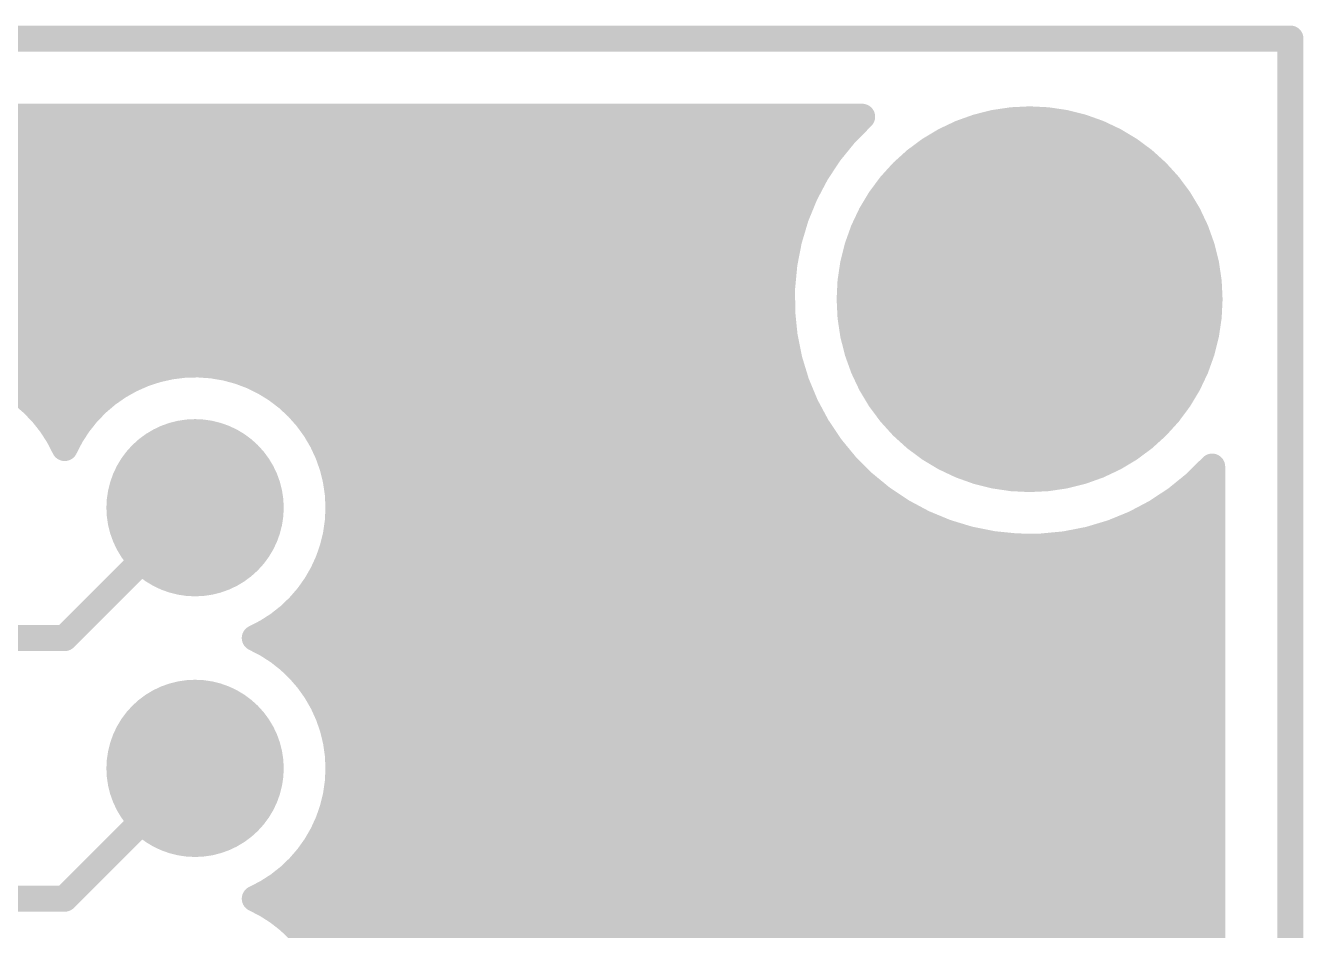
# Model space of a CAD drawing. Header units: millimetres. Extents: x 1.9 to 5.81, y 3 to 5.61.
# Drawn here: x 5.315 to 5.805, y 5.2578 to 5.605 of the extents above; entities that cross this region are included whole.
import ezdxf

# ---------------------------------------------------------------- set-up
doc = ezdxf.new("R2010")
doc.units = ezdxf.units.MM
doc.header["$MEASUREMENT"] = 0
for name, color, linetype in [('BottomLayer', 5, 'Continuous'), ('BottomOverlay', 54, 'Continuous'), ('BottomPaste', 16, 'Continuous'), ('BottomSolder', 6, 'Continuous'), ('KeepOutLayer', 6, 'Continuous'), ('MultiLayer', 9, 'Continuous'), ('TopLayer', 1, 'Continuous'), ('TopOverlay', 2, 'Continuous'), ('TopSolder', 216, 'Continuous')]:
    doc.layers.add(name, color=color, linetype=linetype)

msp = doc.modelspace()

# ---------------------------------------------------------------- linework, layer by layer
at = {"layer": 'BottomLayer'}
for points, const_width in [([(5.125, 5.57), (5.63577, 5.57)], 0.01), ([(5.125, 5.57), (5.63577, 5.57)], 0.01), ([(5.31, 5.4661), (5.31, 5.57)], 0.01), ([(5.32, 5.45775), (5.32, 5.57)], 0.01), ([(5.33, 5.44291), (5.33, 5.57)], 0.01), ([(5.34, 5.45775), (5.34, 5.57)], 0.01), ([(5.35, 5.4661), (5.35, 5.57)], 0.01), ([(5.36, 5.47123), (5.36, 5.57)], 0.01), ([(5.37, 5.47408), (5.37, 5.57)], 0.01), ([(5.38, 5.475), (5.38, 5.57)], 0.01), ([(5.39, 5.47408), (5.39, 5.57)], 0.01), ([(5.4, 5.47123), (5.4, 5.57)], 0.01), ([(5.41, 5.4661), (5.41, 5.57)], 0.01), ([(5.42, 5.45775), (5.42, 5.57)], 0.01), ([(5.43, 5.44291), (5.43, 5.57)], 0.01), ([(5.44, 5.28364), (5.44, 5.57)], 0.01), ([(5.45, 5.29364), (5.45, 5.57)], 0.01), ([(5.46, 5.30364), (5.46, 5.57)], 0.01), ([(5.47, 5.31364), (5.47, 5.57)], 0.01), ([(5.48, 5.32364), (5.48, 5.57)], 0.01), ([(5.49, 5.355), (5.49, 5.57)], 0.01), ([(5.5, 5.355), (5.5, 5.57)], 0.01), ([(5.51, 5.355), (5.51, 5.57)], 0.01), ([(5.52, 5.355), (5.52, 5.57)], 0.01), ([(5.53, 5.355), (5.53, 5.57)], 0.01), ([(5.54, 5.355), (5.54, 5.57)], 0.01), ([(5.55, 5.355), (5.55, 5.57)], 0.01), ([(5.56, 5.355), (5.56, 5.57)], 0.01), ([(5.57, 5.355), (5.57, 5.57)], 0.01), ([(5.58, 5.355), (5.58, 5.57)], 0.01), ([(5.59, 5.355), (5.59, 5.57)], 0.01), ([(5.6, 5.355), (5.6, 5.57)], 0.01), ([(5.61, 5.53041), (5.61, 5.57)], 0.01), ([(5.62, 5.55123), (5.62, 5.57)], 0.01), ([(5.63, 5.56423), (5.63, 5.57)], 0.01), ([(5.125, 5.56), (5.62635, 5.56)], 0.01), ([(5.125, 5.55), (5.61922, 5.55)], 0.01), ([(5.125, 5.54), (5.61383, 5.54)], 0.01), ([(5.125, 5.53), (5.60986, 5.53)], 0.01), ([(5.125, 5.52), (5.60713, 5.52)], 0.01), ([(5.125, 5.51), (5.60553, 5.51)], 0.01), ([(5.125, 5.5), (5.605, 5.5)], 0.01), ([(5.125, 5.49), (5.60553, 5.49)], 0.01), ([(5.125, 5.48), (5.60713, 5.48)], 0.01), ([(5.30291, 5.47), (5.35709, 5.47)], 0.01), ([(5.40291, 5.47), (5.60986, 5.47)], 0.01), ([(5.61, 5.355), (5.61, 5.46959)], 0.01), ([(5.31775, 5.46), (5.34225, 5.46)], 0.01), ([(5.41775, 5.46), (5.61383, 5.46)], 0.01), ([(5.3261, 5.45), (5.3339, 5.45)], 0.01), ([(5.4261, 5.45), (5.61922, 5.45)], 0.01), ([(5.62, 5.355), (5.62, 5.44877)], 0.01), ([(5.43123, 5.44), (5.62635, 5.44)], 0.01), ([(5.63, 5.355), (5.63, 5.43577)], 0.01), ([(5.77, 3.16423), (5.77, 5.43577)], 0.01), ([(5.77, 3.16423), (5.77, 5.43577)], 0.01), ([(5.43408, 5.43), (5.63577, 5.43)], 0.01), ([(5.76423, 5.43), (5.77, 5.43)], 0.01), ([(5.64, 4.925), (5.64, 5.42635)], 0.01), ([(5.76, 4.925), (5.76, 5.42635)], 0.01), ([(5.435, 5.42), (5.64877, 5.42)], 0.01), ([(5.75123, 5.42), (5.77, 5.42)], 0.01), ([(5.65, 4.94153), (5.65, 5.41922)], 0.01), ([(5.75, 4.94153), (5.75, 5.41922)], 0.01), ([(5.43408, 5.41), (5.66959, 5.41)], 0.01), ([(5.66, 4.95123), (5.66, 5.41383)], 0.01), ([(5.67, 4.95766), (5.67, 5.40986)], 0.01), ([(5.73, 4.95766), (5.73, 5.40986)], 0.01), ([(5.73041, 5.41), (5.77, 5.41)], 0.01), ([(5.74, 4.95123), (5.74, 5.41383)], 0.01), ([(5.68, 4.96185), (5.68, 5.40713)], 0.01), ([(5.69, 4.96423), (5.69, 5.40553)], 0.01), ([(5.7, 4.965), (5.7, 5.405)], 0.01), ([(5.71, 4.96423), (5.71, 5.40553)], 0.01), ([(5.72, 4.96185), (5.72, 5.40713)], 0.01), ([(5.43123, 5.4), (5.77, 5.4)], 0.01), ([(5.43, 5.34291), (5.43, 5.39709)], 0.01), ([(5.4261, 5.39), (5.77, 5.39)], 0.01), ([(5.42, 5.35775), (5.42, 5.38225)], 0.01), ([(5.41775, 5.38), (5.77, 5.38)], 0.01), ([(5.41, 5.3661), (5.41, 5.3739)], 0.01), ([(5.40291, 5.37), (5.77, 5.37)], 0.01), ([(5.41775, 5.36), (5.77, 5.36)], 0.01), ([(5.485, 5.355), (5.53, 5.355)], 0.01), ([(5.485, 5.32864), (5.485, 5.355)], 0.01), ([(5.53, 5.355), (5.545, 5.355)], 0.01), ([(5.545, 5.355), (5.575, 5.355)], 0.01), ([(5.545, 5.355), (5.575, 5.355)], 0.01), ([(5.575, 5.355), (5.635, 5.355)], 0.01), ([(5.59, 5.31), (5.59, 5.35)], 0.02), ([(5.635, 5.275), (5.635, 5.355)], 0.01), ([(5.4261, 5.35), (5.485, 5.35)], 0.01), ([(5.635, 5.35), (5.77, 5.35)], 0.01), ([(5.43123, 5.34), (5.485, 5.34)], 0.01), ([(5.635, 5.34), (5.77, 5.34)], 0.01), ([(5.43408, 5.33), (5.485, 5.33)], 0.01), ([(5.4382, 5.28184), (5.485, 5.32864)], 0.01), ([(5.635, 5.33), (5.77, 5.33)], 0.01), ([(5.47, 5.25), (5.53, 5.31)], 0.04), ([(5.59, 5.31), (5.64, 5.31)], 0.04), ([(5.435, 5.32), (5.47636, 5.32)], 0.01), ([(5.635, 5.32), (5.77, 5.32)], 0.01), ([(5.59, 5.31), (5.63, 5.31)], 0.02), ([(5.43408, 5.31), (5.46636, 5.31)], 0.01), ([(5.635, 5.31), (5.77, 5.31)], 0.01), ([(5.43, 5.275), (5.43, 5.29709)], 0.01), ([(5.43123, 5.3), (5.45636, 5.3)], 0.01), ([(5.635, 5.3), (5.77, 5.3)], 0.01), ([(5.4261, 5.29), (5.44636, 5.29)], 0.01), ([(5.635, 5.29), (5.77, 5.29)], 0.01), ([(5.42, 5.25775), (5.42, 5.28225)], 0.01), ([(5.41775, 5.28), (5.43646, 5.28)], 0.01), ([(5.635, 5.28), (5.77, 5.28)], 0.01), ([(5.41, 5.2661), (5.41, 5.2739)], 0.01), ([(5.425, 5.275), (5.43258, 5.275)], 0.01), ([(5.425, 5.25162), (5.425, 5.275)], 0.01), ([(5.43, 5.27062), (5.43, 5.275)], 0.01), ([(5.635, 5.265), (5.635, 5.275)], 0.01), ([(5.635, 5.265), (5.635, 5.275)], 0.01), ([(5.40291, 5.27), (5.425, 5.27)], 0.01), ([(5.425, 5.27), (5.42969, 5.27)], 0.01), ([(5.635, 5.27), (5.77, 5.27)], 0.01), ([(5.47, 5.1), (5.47, 5.25)], 0.04), ([(5.635, 5.175), (5.635, 5.265)], 0.01), ([(5.41775, 5.26), (5.425, 5.26)], 0.01), ([(5.635, 5.26), (5.77, 5.26)], 0.01)]:
    msp.add_lwpolyline(points, dxfattribs=dict(at, const_width=const_width))
for points, const_width in [([(5.3075, 5.57, 1), (5.3125, 5.57, 1)], 0.005), ([(5.3175, 5.57, 1), (5.3225, 5.57, 1)], 0.005), ([(5.3275, 5.57, 1), (5.3325, 5.57, 1)], 0.005), ([(5.3375, 5.57, 1), (5.3425, 5.57, 1)], 0.005), ([(5.3475, 5.57, 1), (5.3525, 5.57, 1)], 0.005), ([(5.3575, 5.57, 1), (5.3625, 5.57, 1)], 0.005), ([(5.3675, 5.57, 1), (5.3725, 5.57, 1)], 0.005), ([(5.3775, 5.57, 1), (5.3825, 5.57, 1)], 0.005), ([(5.3875, 5.57, 1), (5.3925, 5.57, 1)], 0.005), ([(5.3975, 5.57, 1), (5.4025, 5.57, 1)], 0.005), ([(5.4075, 5.57, 1), (5.4125, 5.57, 1)], 0.005), ([(5.4175, 5.57, 1), (5.4225, 5.57, 1)], 0.005), ([(5.4275, 5.57, 1), (5.4325, 5.57, 1)], 0.005), ([(5.4375, 5.57, 1), (5.4425, 5.57, 1)], 0.005), ([(5.4475, 5.57, 1), (5.4525, 5.57, 1)], 0.005), ([(5.4575, 5.57, 1), (5.4625, 5.57, 1)], 0.005), ([(5.4675, 5.57, 1), (5.4725, 5.57, 1)], 0.005), ([(5.4775, 5.57, 1), (5.4825, 5.57, 1)], 0.005), ([(5.4875, 5.57, 1), (5.4925, 5.57, 1)], 0.005), ([(5.4975, 5.57, 1), (5.5025, 5.57, 1)], 0.005), ([(5.5075, 5.57, 1), (5.5125, 5.57, 1)], 0.005), ([(5.5175, 5.57, 1), (5.5225, 5.57, 1)], 0.005), ([(5.5275, 5.57, 1), (5.5325, 5.57, 1)], 0.005), ([(5.5375, 5.57, 1), (5.5425, 5.57, 1)], 0.005), ([(5.5475, 5.57, 1), (5.5525, 5.57, 1)], 0.005), ([(5.5575, 5.57, 1), (5.5625, 5.57, 1)], 0.005), ([(5.5675, 5.57, 1), (5.5725, 5.57, 1)], 0.005), ([(5.5775, 5.57, 1), (5.5825, 5.57, 1)], 0.005), ([(5.5875, 5.57, 1), (5.5925, 5.57, 1)], 0.005), ([(5.5975, 5.57, 1), (5.6025, 5.57, 1)], 0.005), ([(5.6075, 5.57, 1), (5.6125, 5.57, 1)], 0.005), ([(5.6175, 5.57, 1), (5.6225, 5.57, 1)], 0.005), ([(5.6275, 5.57, 1), (5.6325, 5.57, 1)], 0.005), ([(5.63327, 5.57, 1), (5.63827, 5.57, 1)], 0.005), ([(5.63327, 5.57, 1), (5.63827, 5.57, 1)], 0.005), ([(5.63327, 5.57, 1), (5.63827, 5.57, 1)], 0.005), ([(5.6275, 5.56423, 1), (5.6325, 5.56423, 1)], 0.005), ([(5.665, 5.5, 1), (5.735, 5.5, 1)], 0.07), ([(5.62385, 5.56, 1), (5.62885, 5.56, 1)], 0.005), ([(5.61672, 5.55, 1), (5.62172, 5.55, 1)], 0.005), ([(5.6175, 5.55123, 1), (5.6225, 5.55123, 1)], 0.005), ([(5.61133, 5.54, 1), (5.61633, 5.54, 1)], 0.005), ([(5.60736, 5.53, 1), (5.61236, 5.53, 1)], 0.005), ([(5.6075, 5.53041, 1), (5.6125, 5.53041, 1)], 0.005), ([(5.60463, 5.52, 1), (5.60963, 5.52, 1)], 0.005), ([(5.60303, 5.51, 1), (5.60803, 5.51, 1)], 0.005), ([(5.6025, 5.5, 1), (5.6075, 5.5, 1)], 0.005), ([(5.60303, 5.49, 1), (5.60803, 5.49, 1)], 0.005), ([(5.60463, 5.48, 1), (5.60963, 5.48, 1)], 0.005), ([(5.3675, 5.47408, 1), (5.3725, 5.47408, 1)], 0.005), ([(5.3775, 5.475, 1), (5.3825, 5.475, 1)], 0.005), ([(5.3875, 5.47408, 1), (5.3925, 5.47408, 1)], 0.005), ([(5.35459, 5.47, 1), (5.35959, 5.47, 1)], 0.005), ([(5.3575, 5.47123, 1), (5.3625, 5.47123, 1)], 0.005), ([(5.3975, 5.47123, 1), (5.4025, 5.47123, 1)], 0.005), ([(5.40041, 5.47, 1), (5.40541, 5.47, 1)], 0.005), ([(5.60736, 5.47, 1), (5.61236, 5.47, 1)], 0.005), ([(5.6075, 5.46959, 1), (5.6125, 5.46959, 1)], 0.005), ([(5.3075, 5.4661, 1), (5.3125, 5.4661, 1)], 0.005), ([(5.3475, 5.4661, 1), (5.3525, 5.4661, 1)], 0.005), ([(5.4075, 5.4661, 1), (5.4125, 5.4661, 1)], 0.005), ([(5.31525, 5.46, 1), (5.32025, 5.46, 1)], 0.005), ([(5.33975, 5.46, 1), (5.34475, 5.46, 1)], 0.005), ([(5.41525, 5.46, 1), (5.42025, 5.46, 1)], 0.005), ([(5.61133, 5.46, 1), (5.61633, 5.46, 1)], 0.005), ([(5.3175, 5.45775, 1), (5.3225, 5.45775, 1)], 0.005), ([(5.3375, 5.45775, 1), (5.3425, 5.45775, 1)], 0.005), ([(5.4175, 5.45775, 1), (5.4225, 5.45775, 1)], 0.005), ([(5.3236, 5.45, 1), (5.3286, 5.45, 1)], 0.005), ([(5.3314, 5.45, 1), (5.3364, 5.45, 1)], 0.005), ([(5.4236, 5.45, 1), (5.4286, 5.45, 1)], 0.005), ([(5.61672, 5.45, 1), (5.62172, 5.45, 1)], 0.005), ([(5.6175, 5.44877, 1), (5.6225, 5.44877, 1)], 0.005), ([(5.365, 5.42, 1), (5.395, 5.42, 1)], 0.03), ([(5.3275, 5.44291, 1), (5.3325, 5.44291, 1)], 0.005), ([(5.3275, 5.44291, 1), (5.3325, 5.44291, 1)], 0.005), ([(5.3275, 5.44291, 1), (5.3325, 5.44291, 1)], 0.005), ([(5.4275, 5.44291, 1), (5.4325, 5.44291, 1)], 0.005), ([(5.42873, 5.44, 1), (5.43373, 5.44, 1)], 0.005), ([(5.62385, 5.44, 1), (5.62885, 5.44, 1)], 0.005), ([(5.6275, 5.43577, 1), (5.6325, 5.43577, 1)], 0.005), ([(5.7675, 5.43577, 1), (5.7725, 5.43577, 1)], 0.005), ([(5.7675, 5.43577, 1), (5.7725, 5.43577, 1)], 0.005), ([(5.7675, 5.43577, 1), (5.7725, 5.43577, 1)], 0.005), ([(5.43158, 5.43, 1), (5.43658, 5.43, 1)], 0.005), ([(5.63327, 5.43, 1), (5.63827, 5.43, 1)], 0.005), ([(5.76173, 5.43, 1), (5.76673, 5.43, 1)], 0.005), ([(5.7675, 5.43, 1), (5.7725, 5.43, 1)], 0.005), ([(5.6375, 5.42635, 1), (5.6425, 5.42635, 1)], 0.005), ([(5.7575, 5.42635, 1), (5.7625, 5.42635, 1)], 0.005), ([(5.4325, 5.42, 1), (5.4375, 5.42, 1)], 0.005), ([(5.4325, 5.42, 1), (5.4375, 5.42, 1)], 0.005), ([(5.4325, 5.42, 1), (5.4375, 5.42, 1)], 0.005), ([(5.64627, 5.42, 1), (5.65127, 5.42, 1)], 0.005), ([(5.74873, 5.42, 1), (5.75373, 5.42, 1)], 0.005), ([(5.7675, 5.42, 1), (5.7725, 5.42, 1)], 0.005), ([(5.6475, 5.41922, 1), (5.6525, 5.41922, 1)], 0.005), ([(5.7475, 5.41922, 1), (5.7525, 5.41922, 1)], 0.005), ([(5.43158, 5.41, 1), (5.43658, 5.41, 1)], 0.005), ([(5.6575, 5.41383, 1), (5.6625, 5.41383, 1)], 0.005), ([(5.66709, 5.41, 1), (5.67209, 5.41, 1)], 0.005), ([(5.6675, 5.40986, 1), (5.6725, 5.40986, 1)], 0.005), ([(5.7275, 5.40986, 1), (5.7325, 5.40986, 1)], 0.005), ([(5.72791, 5.41, 1), (5.73291, 5.41, 1)], 0.005), ([(5.7375, 5.41383, 1), (5.7425, 5.41383, 1)], 0.005), ([(5.7675, 5.41, 1), (5.7725, 5.41, 1)], 0.005), ([(5.6775, 5.40713, 1), (5.6825, 5.40713, 1)], 0.005), ([(5.6875, 5.40553, 1), (5.6925, 5.40553, 1)], 0.005), ([(5.6975, 5.405, 1), (5.7025, 5.405, 1)], 0.005), ([(5.7075, 5.40553, 1), (5.7125, 5.40553, 1)], 0.005), ([(5.7175, 5.40713, 1), (5.7225, 5.40713, 1)], 0.005), ([(5.42873, 5.4, 1), (5.43373, 5.4, 1)], 0.005), ([(5.7675, 5.4, 1), (5.7725, 5.4, 1)], 0.005), ([(5.4275, 5.39709, 1), (5.4325, 5.39709, 1)], 0.005), ([(5.4236, 5.39, 1), (5.4286, 5.39, 1)], 0.005), ([(5.7675, 5.39, 1), (5.7725, 5.39, 1)], 0.005), ([(5.4175, 5.38225, 1), (5.4225, 5.38225, 1)], 0.005), ([(5.41525, 5.38, 1), (5.42025, 5.38, 1)], 0.005), ([(5.7675, 5.38, 1), (5.7725, 5.38, 1)], 0.005), ([(5.4075, 5.3739, 1), (5.4125, 5.3739, 1)], 0.005), ([(5.40041, 5.37, 1), (5.40541, 5.37, 1)], 0.005), ([(5.40041, 5.37, 1), (5.40541, 5.37, 1)], 0.005), ([(5.40041, 5.37, 1), (5.40541, 5.37, 1)], 0.005), ([(5.4075, 5.3661, 1), (5.4125, 5.3661, 1)], 0.005), ([(5.7675, 5.37, 1), (5.7725, 5.37, 1)], 0.005), ([(5.41525, 5.36, 1), (5.42025, 5.36, 1)], 0.005), ([(5.4175, 5.35775, 1), (5.4225, 5.35775, 1)], 0.005), ([(5.7675, 5.36, 1), (5.7725, 5.36, 1)], 0.005), ([(5.4825, 5.355, 1), (5.4875, 5.355, 1)], 0.005), ([(5.4825, 5.355, 1), (5.4875, 5.355, 1)], 0.005), ([(5.4875, 5.355, 1), (5.4925, 5.355, 1)], 0.005), ([(5.4975, 5.355, 1), (5.5025, 5.355, 1)], 0.005), ([(5.5075, 5.355, 1), (5.5125, 5.355, 1)], 0.005), ([(5.5175, 5.355, 1), (5.5225, 5.355, 1)], 0.005), ([(5.5275, 5.355, 1), (5.5325, 5.355, 1)], 0.005), ([(5.5275, 5.355, 1), (5.5325, 5.355, 1)], 0.005), ([(5.5275, 5.355, 1), (5.5325, 5.355, 1)], 0.005), ([(5.5375, 5.355, 1), (5.5425, 5.355, 1)], 0.005), ([(5.5425, 5.355, 1), (5.5475, 5.355, 1)], 0.005), ([(5.5425, 5.355, 1), (5.5475, 5.355, 1)], 0.005), ([(5.5425, 5.355, 1), (5.5475, 5.355, 1)], 0.005), ([(5.5475, 5.355, 1), (5.5525, 5.355, 1)], 0.005), ([(5.5575, 5.355, 1), (5.5625, 5.355, 1)], 0.005), ([(5.5675, 5.355, 1), (5.5725, 5.355, 1)], 0.005), ([(5.5725, 5.355, 1), (5.5775, 5.355, 1)], 0.005), ([(5.5725, 5.355, 1), (5.5775, 5.355, 1)], 0.005), ([(5.5725, 5.355, 1), (5.5775, 5.355, 1)], 0.005), ([(5.5775, 5.355, 1), (5.5825, 5.355, 1)], 0.005), ([(5.585, 5.35, 1), (5.595, 5.35, 1)], 0.01), ([(5.5875, 5.355, 1), (5.5925, 5.355, 1)], 0.005), ([(5.5975, 5.355, 1), (5.6025, 5.355, 1)], 0.005), ([(5.6075, 5.355, 1), (5.6125, 5.355, 1)], 0.005), ([(5.6175, 5.355, 1), (5.6225, 5.355, 1)], 0.005), ([(5.6275, 5.355, 1), (5.6325, 5.355, 1)], 0.005), ([(5.6325, 5.355, 1), (5.6375, 5.355, 1)], 0.005), ([(5.6325, 5.355, 1), (5.6375, 5.355, 1)], 0.005), ([(5.4236, 5.35, 1), (5.4286, 5.35, 1)], 0.005), ([(5.4825, 5.35, 1), (5.4875, 5.35, 1)], 0.005), ([(5.6325, 5.35, 1), (5.6375, 5.35, 1)], 0.005), ([(5.7675, 5.35, 1), (5.7725, 5.35, 1)], 0.005), ([(5.365, 5.32, 1), (5.395, 5.32, 1)], 0.03), ([(5.4275, 5.34291, 1), (5.4325, 5.34291, 1)], 0.005), ([(5.42873, 5.34, 1), (5.43373, 5.34, 1)], 0.005), ([(5.4825, 5.34, 1), (5.4875, 5.34, 1)], 0.005), ([(5.6325, 5.34, 1), (5.6375, 5.34, 1)], 0.005), ([(5.7675, 5.34, 1), (5.7725, 5.34, 1)], 0.005), ([(5.43158, 5.33, 1), (5.43658, 5.33, 1)], 0.005), ([(5.4825, 5.33, 1), (5.4875, 5.33, 1)], 0.005), ([(5.4825, 5.32864, 1), (5.4875, 5.32864, 1)], 0.005), ([(5.4825, 5.32864, 1), (5.4875, 5.32864, 1)], 0.005), ([(5.6325, 5.33, 1), (5.6375, 5.33, 1)], 0.005), ([(5.7675, 5.33, 1), (5.7725, 5.33, 1)], 0.005), ([(5.4775, 5.32364, 1), (5.4825, 5.32364, 1)], 0.005), ([(5.52, 5.31, 1), (5.54, 5.31, 1)], 0.02), ([(5.58, 5.31, 1), (5.6, 5.31, 1)], 0.02), ([(5.63, 5.31, 1), (5.65, 5.31, 1)], 0.02), ([(5.63, 5.31, 1), (5.65, 5.31, 1)], 0.02), ([(5.4325, 5.32, 1), (5.4375, 5.32, 1)], 0.005), ([(5.4325, 5.32, 1), (5.4375, 5.32, 1)], 0.005), ([(5.4325, 5.32, 1), (5.4375, 5.32, 1)], 0.005), ([(5.47386, 5.32, 1), (5.47886, 5.32, 1)], 0.005), ([(5.6325, 5.32, 1), (5.6375, 5.32, 1)], 0.005), ([(5.7675, 5.32, 1), (5.7725, 5.32, 1)], 0.005), ([(5.4675, 5.31364, 1), (5.4725, 5.31364, 1)], 0.005), ([(5.585, 5.31, 1), (5.595, 5.31, 1)], 0.01), ([(5.585, 5.31, 1), (5.595, 5.31, 1)], 0.01), ([(5.625, 5.31, 1), (5.635, 5.31, 1)], 0.01), ([(5.43158, 5.31, 1), (5.43658, 5.31, 1)], 0.005), ([(5.46386, 5.31, 1), (5.46886, 5.31, 1)], 0.005), ([(5.6325, 5.31, 1), (5.6375, 5.31, 1)], 0.005), ([(5.7675, 5.31, 1), (5.7725, 5.31, 1)], 0.005), ([(5.4575, 5.30364, 1), (5.4625, 5.30364, 1)], 0.005), ([(5.4275, 5.29709, 1), (5.4325, 5.29709, 1)], 0.005), ([(5.42873, 5.3, 1), (5.43373, 5.3, 1)], 0.005), ([(5.45386, 5.3, 1), (5.45886, 5.3, 1)], 0.005), ([(5.6325, 5.3, 1), (5.6375, 5.3, 1)], 0.005), ([(5.7675, 5.3, 1), (5.7725, 5.3, 1)], 0.005), ([(5.4475, 5.29364, 1), (5.4525, 5.29364, 1)], 0.005), ([(5.4236, 5.29, 1), (5.4286, 5.29, 1)], 0.005), ([(5.44386, 5.29, 1), (5.44886, 5.29, 1)], 0.005), ([(5.6325, 5.29, 1), (5.6375, 5.29, 1)], 0.005), ([(5.7675, 5.29, 1), (5.7725, 5.29, 1)], 0.005), ([(5.4175, 5.28225, 1), (5.4225, 5.28225, 1)], 0.005), ([(5.4375, 5.28364, 1), (5.4425, 5.28364, 1)], 0.005), ([(5.41525, 5.28, 1), (5.42025, 5.28, 1)], 0.005), ([(5.43396, 5.28, 1), (5.43896, 5.28, 1)], 0.005), ([(5.43568, 5.28182, 1), (5.44068, 5.28182, 1)], 0.005), ([(5.4357, 5.28184, 1), (5.4407, 5.28184, 1)], 0.005), ([(5.4357, 5.28184, 1), (5.4407, 5.28184, 1)], 0.005), ([(5.6325, 5.28, 1), (5.6375, 5.28, 1)], 0.005), ([(5.7675, 5.28, 1), (5.7725, 5.28, 1)], 0.005), ([(5.4075, 5.2739, 1), (5.4125, 5.2739, 1)], 0.005), ([(5.4225, 5.275, 1), (5.4275, 5.275, 1)], 0.005), ([(5.4225, 5.275, 1), (5.4275, 5.275, 1)], 0.005), ([(5.4275, 5.275, 1), (5.4325, 5.275, 1)], 0.005), ([(5.4275, 5.275, 1), (5.4325, 5.275, 1)], 0.005), ([(5.43008, 5.275, 1), (5.43508, 5.275, 1)], 0.005), ([(5.43008, 5.275, 1), (5.43508, 5.275, 1)], 0.005), ([(5.43008, 5.275, 1), (5.43508, 5.275, 1)], 0.005), ([(5.43008, 5.275, 1), (5.43508, 5.275, 1)], 0.005), ([(5.43008, 5.275, 1), (5.43508, 5.275, 1)], 0.005), ([(5.6325, 5.275, 1), (5.6375, 5.275, 1)], 0.005), ([(5.6325, 5.275, 1), (5.6375, 5.275, 1)], 0.005), ([(5.6325, 5.275, 1), (5.6375, 5.275, 1)], 0.005), ([(5.40041, 5.27, 1), (5.40541, 5.27, 1)], 0.005), ([(5.40041, 5.27, 1), (5.40541, 5.27, 1)], 0.005), ([(5.40041, 5.27, 1), (5.40541, 5.27, 1)], 0.005), ([(5.4225, 5.27, 1), (5.4275, 5.27, 1)], 0.005), ([(5.4225, 5.27, 1), (5.4275, 5.27, 1)], 0.005), ([(5.42719, 5.27, 1), (5.43219, 5.27, 1)], 0.005), ([(5.4275, 5.27062, 1), (5.4325, 5.27062, 1)], 0.005), ([(5.6325, 5.27, 1), (5.6375, 5.27, 1)], 0.005), ([(5.7675, 5.27, 1), (5.7725, 5.27, 1)], 0.005), ([(5.4075, 5.2661, 1), (5.4125, 5.2661, 1)], 0.005), ([(5.46, 5.25, 1), (5.48, 5.25, 1)], 0.02), ([(5.46, 5.25, 1), (5.48, 5.25, 1)], 0.02), ([(5.6325, 5.265, 1), (5.6375, 5.265, 1)], 0.005), ([(5.6325, 5.265, 1), (5.6375, 5.265, 1)], 0.005), ([(5.6325, 5.265, 1), (5.6375, 5.265, 1)], 0.005), ([(5.41525, 5.26, 1), (5.42025, 5.26, 1)], 0.005), ([(5.4175, 5.25775, 1), (5.4225, 5.25775, 1)], 0.005), ([(5.4225, 5.26, 1), (5.4275, 5.26, 1)], 0.005), ([(5.6325, 5.26, 1), (5.6375, 5.26, 1)], 0.005), ([(5.7675, 5.26, 1), (5.7725, 5.26, 1)], 0.005)]:
    msp.add_lwpolyline(points, format="xyb", close=True, dxfattribs=dict(at, const_width=const_width))
at = {"layer": 'BottomLayer', "const_width": 0.01}
for points in [[(5.77, 5.43577, -1.04394), (5.63577, 5.57)], [(5.25709, 5.37, -1.438276), (5.33, 5.44291)], [(5.33, 5.44291, -0.805315), (5.435, 5.42)], [(5.435, 5.42, -0.293273), (5.40291, 5.37)], [(5.40291, 5.37, -0.293273), (5.435, 5.32)], [(5.435, 5.32, -0.293273), (5.40291, 5.27)], [(5.43258, 5.275, -0.049274), (5.4382, 5.28184)], [(5.43258, 5.275, -0.049131), (5.43818, 5.28182)], [(5.42503, 5.25158, -0.139353), (5.43258, 5.275)], [(5.42503, 5.25158, -0.139353), (5.43258, 5.275)], [(5.40291, 5.27, -0.13291), (5.425, 5.25162)]]:
    msp.add_lwpolyline(points, format="xyb", dxfattribs=at)
at = {"layer": 'BottomLayer'}
for points in [[(5.55, 5.33), (5.51, 5.33), (5.55, 5.29), (5.51, 5.29)], [(5.61, 5.33), (5.57, 5.33), (5.61, 5.29), (5.57, 5.29)]]:
    msp.add_solid(points, dxfattribs=at)
at = {"layer": 'BottomOverlay', "const_width": 0.012}
for points in [[(5.495, 5.345), (5.53, 5.345)], [(5.495, 5.275), (5.495, 5.345)], [(5.59, 5.345), (5.625, 5.345)], [(5.625, 5.275), (5.625, 5.345)], [(5.495, 5.275), (5.53, 5.275)], [(5.59, 5.275), (5.625, 5.275)], [(5.43, 5.175), (5.43, 5.265)], [(5.43, 5.265), (5.49, 5.265)], [(5.57, 5.265), (5.63, 5.265)], [(5.63, 5.175), (5.63, 5.265)]]:
    msp.add_lwpolyline(points, dxfattribs=at)
at = {"layer": 'BottomOverlay', "const_width": 0.006}
for points in [[(5.492, 5.345, 1), (5.498, 5.345, 1)], [(5.492, 5.345, 1), (5.498, 5.345, 1)], [(5.527, 5.345, 1), (5.533, 5.345, 1)], [(5.587, 5.345, 1), (5.593, 5.345, 1)], [(5.622, 5.345, 1), (5.628, 5.345, 1)], [(5.622, 5.345, 1), (5.628, 5.345, 1)], [(5.492, 5.275, 1), (5.498, 5.275, 1)], [(5.492, 5.275, 1), (5.498, 5.275, 1)], [(5.527, 5.275, 1), (5.533, 5.275, 1)], [(5.587, 5.275, 1), (5.593, 5.275, 1)], [(5.622, 5.275, 1), (5.628, 5.275, 1)], [(5.622, 5.275, 1), (5.628, 5.275, 1)], [(5.427, 5.265, 1), (5.433, 5.265, 1)], [(5.427, 5.265, 1), (5.433, 5.265, 1)], [(5.487, 5.265, 1), (5.493, 5.265, 1)], [(5.567, 5.265, 1), (5.573, 5.265, 1)], [(5.627, 5.265, 1), (5.633, 5.265, 1)], [(5.627, 5.265, 1), (5.633, 5.265, 1)]]:
    msp.add_lwpolyline(points, format="xyb", close=True, dxfattribs=at)
at = {"layer": 'BottomPaste'}
for points in [[(5.55, 5.33), (5.51, 5.33), (5.55, 5.29), (5.51, 5.29)], [(5.55, 5.33), (5.51, 5.33), (5.55, 5.29), (5.51, 5.29)], [(5.61, 5.33), (5.57, 5.33), (5.61, 5.29), (5.57, 5.29)], [(5.61, 5.33), (5.57, 5.33), (5.61, 5.29), (5.57, 5.29)]]:
    msp.add_solid(points, dxfattribs=at)
at = {"layer": 'BottomSolder'}
for points, const_width in [([(5.663, 5.5, 1), (5.737, 5.5, 1)], 0.074), ([(5.663, 5.5, 1), (5.737, 5.5, 1)], 0.074), ([(5.363, 5.42, 1), (5.397, 5.42, 1)], 0.034), ([(5.363, 5.42, 1), (5.397, 5.42, 1)], 0.034), ([(5.363, 5.32, 1), (5.397, 5.32, 1)], 0.034), ([(5.363, 5.32, 1), (5.397, 5.32, 1)], 0.034), ([(5.628, 5.31, 1), (5.652, 5.31, 1)], 0.024), ([(5.628, 5.31, 1), (5.652, 5.31, 1)], 0.024)]:
    msp.add_lwpolyline(points, format="xyb", close=True, dxfattribs=dict(at, const_width=const_width))
for points in [[(5.554, 5.334), (5.506, 5.334), (5.554, 5.286), (5.506, 5.286)], [(5.554, 5.334), (5.506, 5.334), (5.554, 5.286), (5.506, 5.286)], [(5.614, 5.334), (5.566, 5.334), (5.614, 5.286), (5.566, 5.286)], [(5.614, 5.334), (5.566, 5.334), (5.614, 5.286), (5.566, 5.286)]]:
    msp.add_solid(points, dxfattribs=at)
at = {"layer": 'KeepOutLayer', "const_width": 0.01}
for points in [[(1.9, 5.6), (5.8, 5.6)], [(5.8, 3), (5.8, 5.6)]]:
    msp.add_lwpolyline(points, dxfattribs=at)
at = {"layer": 'KeepOutLayer', "const_width": 0.005}
msp.add_lwpolyline([(5.7975, 5.6, 1), (5.8025, 5.6, 1)], format="xyb", close=True, dxfattribs=at)
msp.add_lwpolyline([(5.7975, 5.6, 1), (5.8025, 5.6, 1)], format="xyb", close=True, dxfattribs=at)
at = {"layer": 'MultiLayer'}
for points, const_width in [([(5.665, 5.5, 1), (5.735, 5.5, 1)], 0.07), ([(5.365, 5.42, 1), (5.395, 5.42, 1)], 0.03), ([(5.365, 5.32, 1), (5.395, 5.32, 1)], 0.03), ([(5.63, 5.31, 1), (5.65, 5.31, 1)], 0.02)]:
    msp.add_lwpolyline(points, format="xyb", close=True, dxfattribs=dict(at, const_width=const_width))
at = {"layer": 'TopLayer', "const_width": 0.01}
for points in [[(5.125, 5.57), (5.63577, 5.57)], [(5.125, 5.57), (5.63577, 5.57)], [(5.31, 5.4661), (5.31, 5.57)], [(5.32, 5.45775), (5.32, 5.57)], [(5.33, 5.44291), (5.33, 5.57)], [(5.34, 5.45775), (5.34, 5.57)], [(5.35, 5.4661), (5.35, 5.57)], [(5.36, 5.47123), (5.36, 5.57)], [(5.37, 5.47408), (5.37, 5.57)], [(5.38, 5.475), (5.38, 5.57)], [(5.39, 5.47408), (5.39, 5.57)], [(5.4, 5.47123), (5.4, 5.57)], [(5.41, 5.4661), (5.41, 5.57)], [(5.42, 5.45775), (5.42, 5.57)], [(5.43, 5.44291), (5.43, 5.57)], [(5.44, 5.015), (5.44, 5.57)], [(5.45, 5.015), (5.45, 5.57)], [(5.46, 5.015), (5.46, 5.57)], [(5.47, 5.015), (5.47, 5.57)], [(5.48, 3.925), (5.48, 5.57)], [(5.49, 3.64384), (5.49, 5.57)], [(5.5, 3.63384), (5.5, 5.57)], [(5.51, 3.62384), (5.51, 5.57)], [(5.52, 3.60781), (5.52, 5.57)], [(5.53, 3.03), (5.53, 5.57)], [(5.54, 3.03), (5.54, 5.57)], [(5.55, 3.03), (5.55, 5.57)], [(5.56, 3.03), (5.56, 5.57)], [(5.57, 3.03), (5.57, 5.57)], [(5.58, 3.03), (5.58, 5.57)], [(5.59, 3.03), (5.59, 5.57)], [(5.6, 3.03), (5.6, 5.57)], [(5.61, 5.53041), (5.61, 5.57)], [(5.62, 5.55123), (5.62, 5.57)], [(5.63, 5.56423), (5.63, 5.57)], [(5.125, 5.56), (5.62635, 5.56)], [(5.125, 5.55), (5.61922, 5.55)], [(5.125, 5.54), (5.61383, 5.54)], [(5.125, 5.53), (5.60986, 5.53)], [(5.125, 5.52), (5.60713, 5.52)], [(5.125, 5.51), (5.60553, 5.51)], [(5.125, 5.5), (5.605, 5.5)], [(5.125, 5.49), (5.60553, 5.49)], [(5.125, 5.48), (5.60713, 5.48)], [(5.30291, 5.47), (5.35709, 5.47)], [(5.40291, 5.47), (5.60986, 5.47)], [(5.61, 3.13041), (5.61, 5.46959)], [(5.31775, 5.46), (5.34225, 5.46)], [(5.41775, 5.46), (5.61383, 5.46)], [(5.3261, 5.45), (5.3339, 5.45)], [(5.4261, 5.45), (5.61922, 5.45)], [(5.62, 3.15123), (5.62, 5.44877)], [(5.43123, 5.44), (5.62635, 5.44)], [(5.63, 3.16423), (5.63, 5.43577)], [(5.77, 3.16423), (5.77, 5.43577)], [(5.77, 3.16423), (5.77, 5.43577)], [(5.43408, 5.43), (5.63577, 5.43)], [(5.76423, 5.43), (5.77, 5.43)], [(5.64, 4.925), (5.64, 5.42635)], [(5.76, 4.925), (5.76, 5.42635)], [(5.33, 5.37), (5.38, 5.42)], [(5.435, 5.42), (5.64877, 5.42)], [(5.75123, 5.42), (5.77, 5.42)], [(5.65, 4.94153), (5.65, 5.41922)], [(5.75, 4.94153), (5.75, 5.41922)], [(5.43408, 5.41), (5.66959, 5.41)], [(5.66, 4.95123), (5.66, 5.41383)], [(5.67, 4.95766), (5.67, 5.40986)], [(5.73, 4.95766), (5.73, 5.40986)], [(5.73041, 5.41), (5.77, 5.41)], [(5.74, 4.95123), (5.74, 5.41383)], [(5.68, 4.96185), (5.68, 5.40713)], [(5.69, 4.96423), (5.69, 5.40553)], [(5.7, 4.965), (5.7, 5.405)], [(5.71, 4.96423), (5.71, 5.40553)], [(5.72, 4.96185), (5.72, 5.40713)], [(5.43123, 5.4), (5.77, 5.4)], [(5.43, 5.34291), (5.43, 5.39709)], [(5.4261, 5.39), (5.77, 5.39)], [(5.42, 5.35775), (5.42, 5.38225)], [(5.41775, 5.38), (5.77, 5.38)], [(5.41, 5.3661), (5.41, 5.3739)], [(5.22, 5.37), (5.33, 5.37)], [(5.40291, 5.37), (5.77, 5.37)], [(5.41775, 5.36), (5.77, 5.36)], [(5.4261, 5.35), (5.77, 5.35)], [(5.43123, 5.34), (5.77, 5.34)], [(5.43408, 5.33), (5.77, 5.33)], [(5.33, 5.27), (5.38, 5.32)], [(5.435, 5.32), (5.77, 5.32)], [(5.43408, 5.31), (5.77, 5.31)], [(5.43, 5.24291), (5.43, 5.29709)], [(5.43123, 5.3), (5.77, 5.3)], [(5.4261, 5.29), (5.77, 5.29)], [(5.42, 5.25775), (5.42, 5.28225)], [(5.41775, 5.28), (5.77, 5.28)], [(5.41, 5.2661), (5.41, 5.2739)], [(5.235, 5.27), (5.33, 5.27)], [(5.40291, 5.27), (5.77, 5.27)], [(5.41775, 5.26), (5.77, 5.26)]]:
    msp.add_lwpolyline(points, dxfattribs=at)
at = {"layer": 'TopLayer'}
for points, const_width in [([(5.3075, 5.57, 1), (5.3125, 5.57, 1)], 0.005), ([(5.3175, 5.57, 1), (5.3225, 5.57, 1)], 0.005), ([(5.3275, 5.57, 1), (5.3325, 5.57, 1)], 0.005), ([(5.3375, 5.57, 1), (5.3425, 5.57, 1)], 0.005), ([(5.3475, 5.57, 1), (5.3525, 5.57, 1)], 0.005), ([(5.3575, 5.57, 1), (5.3625, 5.57, 1)], 0.005), ([(5.3675, 5.57, 1), (5.3725, 5.57, 1)], 0.005), ([(5.3775, 5.57, 1), (5.3825, 5.57, 1)], 0.005), ([(5.3875, 5.57, 1), (5.3925, 5.57, 1)], 0.005), ([(5.3975, 5.57, 1), (5.4025, 5.57, 1)], 0.005), ([(5.4075, 5.57, 1), (5.4125, 5.57, 1)], 0.005), ([(5.4175, 5.57, 1), (5.4225, 5.57, 1)], 0.005), ([(5.4275, 5.57, 1), (5.4325, 5.57, 1)], 0.005), ([(5.4375, 5.57, 1), (5.4425, 5.57, 1)], 0.005), ([(5.4475, 5.57, 1), (5.4525, 5.57, 1)], 0.005), ([(5.4575, 5.57, 1), (5.4625, 5.57, 1)], 0.005), ([(5.4675, 5.57, 1), (5.4725, 5.57, 1)], 0.005), ([(5.4775, 5.57, 1), (5.4825, 5.57, 1)], 0.005), ([(5.4875, 5.57, 1), (5.4925, 5.57, 1)], 0.005), ([(5.4975, 5.57, 1), (5.5025, 5.57, 1)], 0.005), ([(5.5075, 5.57, 1), (5.5125, 5.57, 1)], 0.005), ([(5.5175, 5.57, 1), (5.5225, 5.57, 1)], 0.005), ([(5.5275, 5.57, 1), (5.5325, 5.57, 1)], 0.005), ([(5.5375, 5.57, 1), (5.5425, 5.57, 1)], 0.005), ([(5.5475, 5.57, 1), (5.5525, 5.57, 1)], 0.005), ([(5.5575, 5.57, 1), (5.5625, 5.57, 1)], 0.005), ([(5.5675, 5.57, 1), (5.5725, 5.57, 1)], 0.005), ([(5.5775, 5.57, 1), (5.5825, 5.57, 1)], 0.005), ([(5.5875, 5.57, 1), (5.5925, 5.57, 1)], 0.005), ([(5.5975, 5.57, 1), (5.6025, 5.57, 1)], 0.005), ([(5.6075, 5.57, 1), (5.6125, 5.57, 1)], 0.005), ([(5.6175, 5.57, 1), (5.6225, 5.57, 1)], 0.005), ([(5.6275, 5.57, 1), (5.6325, 5.57, 1)], 0.005), ([(5.63327, 5.57, 1), (5.63827, 5.57, 1)], 0.005), ([(5.63327, 5.57, 1), (5.63827, 5.57, 1)], 0.005), ([(5.63327, 5.57, 1), (5.63827, 5.57, 1)], 0.005), ([(5.6275, 5.56423, 1), (5.6325, 5.56423, 1)], 0.005), ([(5.665, 5.5, 1), (5.735, 5.5, 1)], 0.07), ([(5.62385, 5.56, 1), (5.62885, 5.56, 1)], 0.005), ([(5.61672, 5.55, 1), (5.62172, 5.55, 1)], 0.005), ([(5.6175, 5.55123, 1), (5.6225, 5.55123, 1)], 0.005), ([(5.61133, 5.54, 1), (5.61633, 5.54, 1)], 0.005), ([(5.60736, 5.53, 1), (5.61236, 5.53, 1)], 0.005), ([(5.6075, 5.53041, 1), (5.6125, 5.53041, 1)], 0.005), ([(5.60463, 5.52, 1), (5.60963, 5.52, 1)], 0.005), ([(5.60303, 5.51, 1), (5.60803, 5.51, 1)], 0.005), ([(5.6025, 5.5, 1), (5.6075, 5.5, 1)], 0.005), ([(5.60303, 5.49, 1), (5.60803, 5.49, 1)], 0.005), ([(5.60463, 5.48, 1), (5.60963, 5.48, 1)], 0.005), ([(5.3675, 5.47408, 1), (5.3725, 5.47408, 1)], 0.005), ([(5.3775, 5.475, 1), (5.3825, 5.475, 1)], 0.005), ([(5.3875, 5.47408, 1), (5.3925, 5.47408, 1)], 0.005), ([(5.35459, 5.47, 1), (5.35959, 5.47, 1)], 0.005), ([(5.3575, 5.47123, 1), (5.3625, 5.47123, 1)], 0.005), ([(5.3975, 5.47123, 1), (5.4025, 5.47123, 1)], 0.005), ([(5.40041, 5.47, 1), (5.40541, 5.47, 1)], 0.005), ([(5.60736, 5.47, 1), (5.61236, 5.47, 1)], 0.005), ([(5.6075, 5.46959, 1), (5.6125, 5.46959, 1)], 0.005), ([(5.3075, 5.4661, 1), (5.3125, 5.4661, 1)], 0.005), ([(5.3475, 5.4661, 1), (5.3525, 5.4661, 1)], 0.005), ([(5.4075, 5.4661, 1), (5.4125, 5.4661, 1)], 0.005), ([(5.31525, 5.46, 1), (5.32025, 5.46, 1)], 0.005), ([(5.33975, 5.46, 1), (5.34475, 5.46, 1)], 0.005), ([(5.41525, 5.46, 1), (5.42025, 5.46, 1)], 0.005), ([(5.61133, 5.46, 1), (5.61633, 5.46, 1)], 0.005), ([(5.3175, 5.45775, 1), (5.3225, 5.45775, 1)], 0.005), ([(5.3375, 5.45775, 1), (5.3425, 5.45775, 1)], 0.005), ([(5.4175, 5.45775, 1), (5.4225, 5.45775, 1)], 0.005), ([(5.3236, 5.45, 1), (5.3286, 5.45, 1)], 0.005), ([(5.3314, 5.45, 1), (5.3364, 5.45, 1)], 0.005), ([(5.4236, 5.45, 1), (5.4286, 5.45, 1)], 0.005), ([(5.61672, 5.45, 1), (5.62172, 5.45, 1)], 0.005), ([(5.6175, 5.44877, 1), (5.6225, 5.44877, 1)], 0.005), ([(5.365, 5.42, 1), (5.395, 5.42, 1)], 0.03), ([(5.3275, 5.44291, 1), (5.3325, 5.44291, 1)], 0.005), ([(5.3275, 5.44291, 1), (5.3325, 5.44291, 1)], 0.005), ([(5.3275, 5.44291, 1), (5.3325, 5.44291, 1)], 0.005), ([(5.4275, 5.44291, 1), (5.4325, 5.44291, 1)], 0.005), ([(5.42873, 5.44, 1), (5.43373, 5.44, 1)], 0.005), ([(5.62385, 5.44, 1), (5.62885, 5.44, 1)], 0.005), ([(5.6275, 5.43577, 1), (5.6325, 5.43577, 1)], 0.005), ([(5.7675, 5.43577, 1), (5.7725, 5.43577, 1)], 0.005), ([(5.7675, 5.43577, 1), (5.7725, 5.43577, 1)], 0.005), ([(5.7675, 5.43577, 1), (5.7725, 5.43577, 1)], 0.005), ([(5.43158, 5.43, 1), (5.43658, 5.43, 1)], 0.005), ([(5.63327, 5.43, 1), (5.63827, 5.43, 1)], 0.005), ([(5.76173, 5.43, 1), (5.76673, 5.43, 1)], 0.005), ([(5.7675, 5.43, 1), (5.7725, 5.43, 1)], 0.005), ([(5.6375, 5.42635, 1), (5.6425, 5.42635, 1)], 0.005), ([(5.7575, 5.42635, 1), (5.7625, 5.42635, 1)], 0.005), ([(5.3775, 5.42, 1), (5.3825, 5.42, 1)], 0.005), ([(5.4325, 5.42, 1), (5.4375, 5.42, 1)], 0.005), ([(5.4325, 5.42, 1), (5.4375, 5.42, 1)], 0.005), ([(5.4325, 5.42, 1), (5.4375, 5.42, 1)], 0.005), ([(5.64627, 5.42, 1), (5.65127, 5.42, 1)], 0.005), ([(5.74873, 5.42, 1), (5.75373, 5.42, 1)], 0.005), ([(5.7675, 5.42, 1), (5.7725, 5.42, 1)], 0.005), ([(5.6475, 5.41922, 1), (5.6525, 5.41922, 1)], 0.005), ([(5.7475, 5.41922, 1), (5.7525, 5.41922, 1)], 0.005), ([(5.43158, 5.41, 1), (5.43658, 5.41, 1)], 0.005), ([(5.6575, 5.41383, 1), (5.6625, 5.41383, 1)], 0.005), ([(5.66709, 5.41, 1), (5.67209, 5.41, 1)], 0.005), ([(5.6675, 5.40986, 1), (5.6725, 5.40986, 1)], 0.005), ([(5.7275, 5.40986, 1), (5.7325, 5.40986, 1)], 0.005), ([(5.72791, 5.41, 1), (5.73291, 5.41, 1)], 0.005), ([(5.7375, 5.41383, 1), (5.7425, 5.41383, 1)], 0.005), ([(5.7675, 5.41, 1), (5.7725, 5.41, 1)], 0.005), ([(5.6775, 5.40713, 1), (5.6825, 5.40713, 1)], 0.005), ([(5.6875, 5.40553, 1), (5.6925, 5.40553, 1)], 0.005), ([(5.6975, 5.405, 1), (5.7025, 5.405, 1)], 0.005), ([(5.7075, 5.40553, 1), (5.7125, 5.40553, 1)], 0.005), ([(5.7175, 5.40713, 1), (5.7225, 5.40713, 1)], 0.005), ([(5.42873, 5.4, 1), (5.43373, 5.4, 1)], 0.005), ([(5.7675, 5.4, 1), (5.7725, 5.4, 1)], 0.005), ([(5.4275, 5.39709, 1), (5.4325, 5.39709, 1)], 0.005), ([(5.4236, 5.39, 1), (5.4286, 5.39, 1)], 0.005), ([(5.7675, 5.39, 1), (5.7725, 5.39, 1)], 0.005), ([(5.4175, 5.38225, 1), (5.4225, 5.38225, 1)], 0.005), ([(5.41525, 5.38, 1), (5.42025, 5.38, 1)], 0.005), ([(5.7675, 5.38, 1), (5.7725, 5.38, 1)], 0.005), ([(5.4075, 5.3739, 1), (5.4125, 5.3739, 1)], 0.005), ([(5.3275, 5.37, 1), (5.3325, 5.37, 1)], 0.005), ([(5.3275, 5.37, 1), (5.3325, 5.37, 1)], 0.005), ([(5.40041, 5.37, 1), (5.40541, 5.37, 1)], 0.005), ([(5.40041, 5.37, 1), (5.40541, 5.37, 1)], 0.005), ([(5.40041, 5.37, 1), (5.40541, 5.37, 1)], 0.005), ([(5.4075, 5.3661, 1), (5.4125, 5.3661, 1)], 0.005), ([(5.7675, 5.37, 1), (5.7725, 5.37, 1)], 0.005), ([(5.41525, 5.36, 1), (5.42025, 5.36, 1)], 0.005), ([(5.4175, 5.35775, 1), (5.4225, 5.35775, 1)], 0.005), ([(5.7675, 5.36, 1), (5.7725, 5.36, 1)], 0.005), ([(5.4236, 5.35, 1), (5.4286, 5.35, 1)], 0.005), ([(5.7675, 5.35, 1), (5.7725, 5.35, 1)], 0.005), ([(5.365, 5.32, 1), (5.395, 5.32, 1)], 0.03), ([(5.4275, 5.34291, 1), (5.4325, 5.34291, 1)], 0.005), ([(5.42873, 5.34, 1), (5.43373, 5.34, 1)], 0.005), ([(5.7675, 5.34, 1), (5.7725, 5.34, 1)], 0.005), ([(5.43158, 5.33, 1), (5.43658, 5.33, 1)], 0.005), ([(5.7675, 5.33, 1), (5.7725, 5.33, 1)], 0.005), ([(5.63, 5.31, 1), (5.65, 5.31, 1)], 0.02), ([(5.3775, 5.32, 1), (5.3825, 5.32, 1)], 0.005), ([(5.4325, 5.32, 1), (5.4375, 5.32, 1)], 0.005), ([(5.4325, 5.32, 1), (5.4375, 5.32, 1)], 0.005), ([(5.4325, 5.32, 1), (5.4375, 5.32, 1)], 0.005), ([(5.7675, 5.32, 1), (5.7725, 5.32, 1)], 0.005), ([(5.43158, 5.31, 1), (5.43658, 5.31, 1)], 0.005), ([(5.7675, 5.31, 1), (5.7725, 5.31, 1)], 0.005), ([(5.4275, 5.29709, 1), (5.4325, 5.29709, 1)], 0.005), ([(5.42873, 5.3, 1), (5.43373, 5.3, 1)], 0.005), ([(5.7675, 5.3, 1), (5.7725, 5.3, 1)], 0.005), ([(5.4236, 5.29, 1), (5.4286, 5.29, 1)], 0.005), ([(5.7675, 5.29, 1), (5.7725, 5.29, 1)], 0.005), ([(5.4175, 5.28225, 1), (5.4225, 5.28225, 1)], 0.005), ([(5.41525, 5.28, 1), (5.42025, 5.28, 1)], 0.005), ([(5.7675, 5.28, 1), (5.7725, 5.28, 1)], 0.005), ([(5.4075, 5.2739, 1), (5.4125, 5.2739, 1)], 0.005), ([(5.3275, 5.27, 1), (5.3325, 5.27, 1)], 0.005), ([(5.3275, 5.27, 1), (5.3325, 5.27, 1)], 0.005), ([(5.40041, 5.27, 1), (5.40541, 5.27, 1)], 0.005), ([(5.40041, 5.27, 1), (5.40541, 5.27, 1)], 0.005), ([(5.40041, 5.27, 1), (5.40541, 5.27, 1)], 0.005), ([(5.7675, 5.27, 1), (5.7725, 5.27, 1)], 0.005), ([(5.4075, 5.2661, 1), (5.4125, 5.2661, 1)], 0.005), ([(5.41525, 5.26, 1), (5.42025, 5.26, 1)], 0.005), ([(5.4175, 5.25775, 1), (5.4225, 5.25775, 1)], 0.005), ([(5.7675, 5.26, 1), (5.7725, 5.26, 1)], 0.005)]:
    msp.add_lwpolyline(points, format="xyb", close=True, dxfattribs=dict(at, const_width=const_width))
at = {"layer": 'TopLayer', "const_width": 0.01}
for points in [[(5.77, 5.43577, -1.04394), (5.63577, 5.57)], [(5.2339, 5.45, -0.590953), (5.33, 5.44291)], [(5.33, 5.44291, -0.805315), (5.435, 5.42)], [(5.435, 5.42, -0.293273), (5.40291, 5.37)], [(5.40291, 5.37, -0.293273), (5.435, 5.32)], [(5.435, 5.32, -0.293273), (5.40291, 5.27)], [(5.40291, 5.27, -0.293273), (5.435, 5.22)]]:
    msp.add_lwpolyline(points, format="xyb", dxfattribs=at)
at = {"layer": 'TopOverlay', "const_width": 0.01}
for points in [[(5.21, 5.49), (5.45, 5.49)], [(5.45, 5.05), (5.45, 5.49)]]:
    msp.add_lwpolyline(points, dxfattribs=at)
at = {"layer": 'TopOverlay', "const_width": 0.005}
msp.add_lwpolyline([(5.4475, 5.49, 1), (5.4525, 5.49, 1)], format="xyb", close=True, dxfattribs=at)
msp.add_lwpolyline([(5.4475, 5.49, 1), (5.4525, 5.49, 1)], format="xyb", close=True, dxfattribs=at)
at = {"layer": 'TopSolder'}
for points, const_width in [([(5.663, 5.5, 1), (5.737, 5.5, 1)], 0.074), ([(5.663, 5.5, 1), (5.737, 5.5, 1)], 0.074), ([(5.363, 5.42, 1), (5.397, 5.42, 1)], 0.034), ([(5.363, 5.42, 1), (5.397, 5.42, 1)], 0.034), ([(5.363, 5.32, 1), (5.397, 5.32, 1)], 0.034), ([(5.363, 5.32, 1), (5.397, 5.32, 1)], 0.034), ([(5.628, 5.31, 1), (5.652, 5.31, 1)], 0.024), ([(5.628, 5.31, 1), (5.652, 5.31, 1)], 0.024)]:
    msp.add_lwpolyline(points, format="xyb", close=True, dxfattribs=dict(at, const_width=const_width))

doc.saveas('drawing.dxf')
